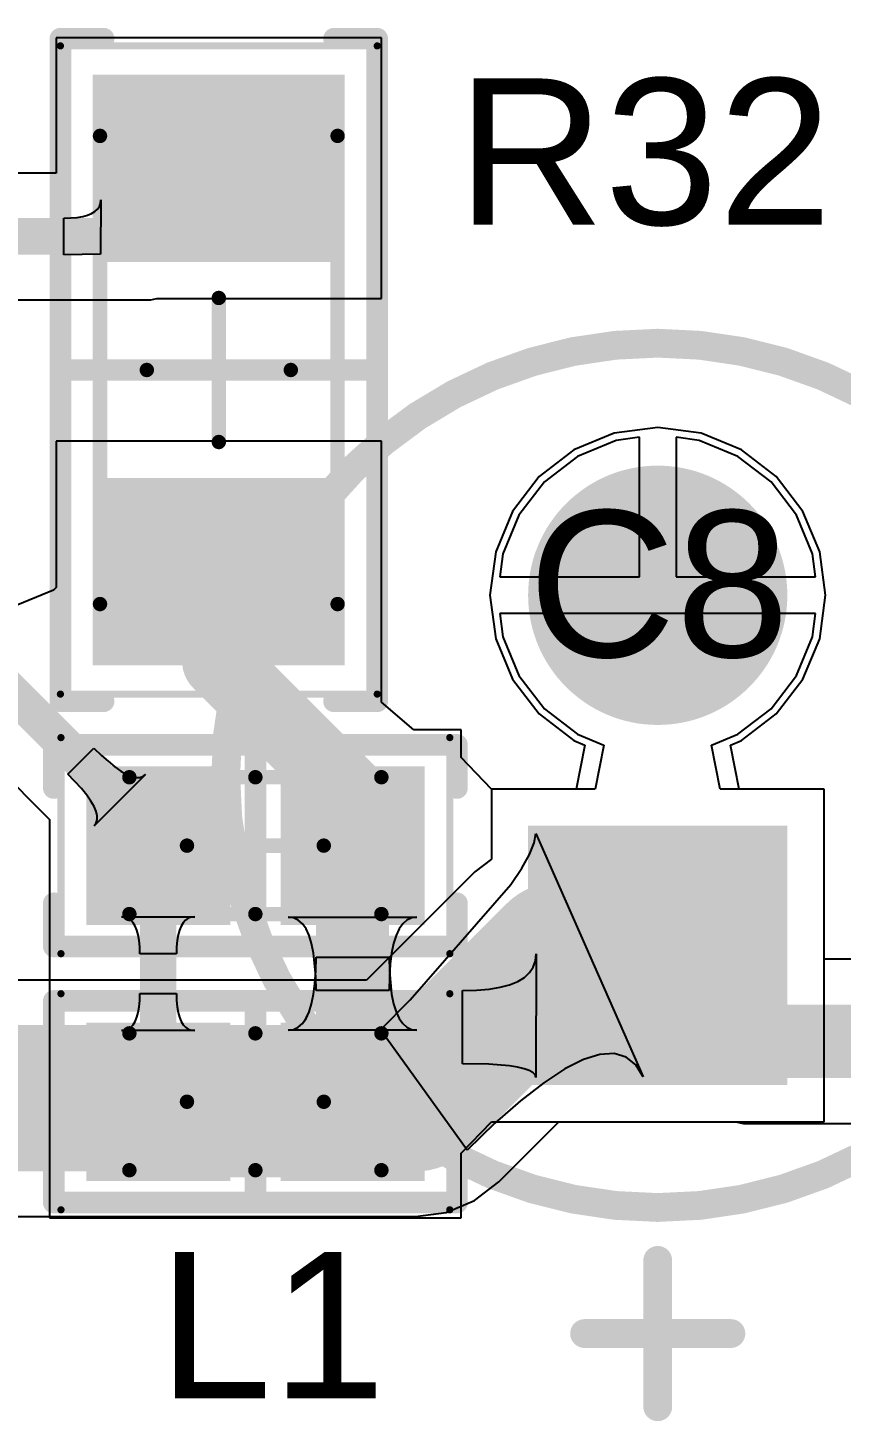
# Model space of a CAD drawing. Header units: inches. Extents: x -0.14 to 3.29, y -0.08 to 7.88.
# Drawn here: x 0.7178 to 0.9401, y 0.2711 to 0.6519 of the extents above; entities that cross this region are included whole.
import ezdxf

# ---------------------------------------------------------------- set-up
doc = ezdxf.new("R2010")
doc.units = ezdxf.units.IN
doc.header["$MEASUREMENT"] = 0
for name, color, linetype in [('Bottom Layer', 5, 'Continuous'), ('Bottom Solder', 6, 'Continuous'), ('Multi-Layer', 9, 'Continuous'), ('Pad Holes', 156, 'Continuous'), ('Top 3D Body', 56, 'Continuous'), ('Top Courtyard', 56, 'Continuous'), ('Top Layer', 1, 'Continuous'), ('Top Overlay', 2, 'Continuous'), ('Top Paste', 8, 'Continuous'), ('Top Solder', 216, 'Continuous')]:
    doc.layers.add(name, color=color, linetype=linetype)
doc.styles.add('Arial', font='', dxfattribs={"height": 0.2})
doc.styles.get('Arial').set_extended_font_data('Arial')

# ---------------------------------------------------------------- blocks, each defined once
blk = doc.blocks.new('FER_0603_1608_4')
at = {"layer": 'Top Layer'}
for points in [[(-0.04429065, -0.01968415), (-0.04429065, 0.01968595), (-0.00885755, 0.01968595), (-0.00885755, -0.01968415)], [(0.00885735, -0.01968415), (0.00885735, 0.01968595), (0.04429045, 0.01968595), (0.04429045, -0.01968415)]]:
    blk.add_hatch(color=1, dxfattribs=at).paths.add_polyline_path(points)
at = {"layer": 'Top Paste'}
for points in [[(-0.04429065, -0.01968415), (-0.04429065, 0.01968595), (-0.00885755, 0.01968595), (-0.00885755, -0.01968415)], [(0.00885735, -0.01968415), (0.00885735, 0.01968595), (0.04429045, 0.01968595), (0.04429045, -0.01968415)]]:
    blk.add_hatch(color=8, dxfattribs=at).paths.add_polyline_path(points)
at = {"layer": 'Top Solder'}
for points in [[(-0.04625915, -0.02165265), (-0.04625915, 0.02165445), (-0.00688905, 0.02165445), (-0.00688905, -0.02165265)], [(0.00688885, -0.02165265), (0.00688885, 0.02165445), (0.04625895, 0.02165445), (0.04625895, -0.02165265)]]:
    blk.add_hatch(color=216, dxfattribs=at).paths.add_polyline_path(points)
at = {"layer": 'Top 3D Body'}
for points in [[(-0.0344481, 0.0187009, 0.003937, 0.003937, 0), (0.0344479, 0.0187009, 0.003937, 0.003937, 0)], [(-0.0344481, -0.0187011, 0.003937, 0.003937, 0), (-0.0344481, 0.0187009, 0.003937, 0.003937, 0)], [(0.0344479, -0.0187011, 0.003937, 0.003937, 0), (0.0344479, 0.0187009, 0.003937, 0.003937, 0)], [(-0.0344481, -0.0187011, 0.003937, 0.003937, 0), (0.0344479, -0.0187011, 0.003937, 0.003937, 0)]]:
    blk.add_lwpolyline(points, format="xyseb", dxfattribs=at)
for points in [[(-0.0354323, 0.0187009, 0.0019685, 0.0019685, 1), (-0.0334639, 0.0187009, 0.0019685, 0.0019685, 1)], [(-0.0354323, 0.0187009, 0.0019685, 0.0019685, 1), (-0.0334639, 0.0187009, 0.0019685, 0.0019685, 1)], [(0.0334637, 0.0187009, 0.0019685, 0.0019685, 1), (0.0354321, 0.0187009, 0.0019685, 0.0019685, 1)], [(0.0334637, 0.0187009, 0.0019685, 0.0019685, 1), (0.0354321, 0.0187009, 0.0019685, 0.0019685, 1)], [(-0.0354323, -0.0187011, 0.0019685, 0.0019685, 1), (-0.0334639, -0.0187011, 0.0019685, 0.0019685, 1)], [(-0.0354323, -0.0187011, 0.0019685, 0.0019685, 1), (-0.0334639, -0.0187011, 0.0019685, 0.0019685, 1)], [(0.0334637, -0.0187011, 0.0019685, 0.0019685, 1), (0.0354321, -0.0187011, 0.0019685, 0.0019685, 1)], [(0.0334637, -0.0187011, 0.0019685, 0.0019685, 1), (0.0354321, -0.0187011, 0.0019685, 0.0019685, 1)]]:
    blk.add_lwpolyline(points, format="xyseb", close=True, dxfattribs=at)
at = {"layer": 'Top Courtyard'}
for points in [[(-0.0531501, 0.0295269, 0.0019685, 0.0019685, 0), (0.0531499, 0.0295269, 0.0019685, 0.0019685, 0)], [(-0.0531501, -0.0295271, 0.0019685, 0.0019685, 0), (-0.0531501, 0.0295269, 0.0019685, 0.0019685, 0)], [(0.0531499, -0.0295271, 0.0019685, 0.0019685, 0), (0.0531499, 0.0295269, 0.0019685, 0.0019685, 0)], [(-1e-07, -0.0187011, 0.003937, 0.003937, 0), (-1e-07, 0.0187009, 0.003937, 0.003937, 0)], [(-0.0187001, 9e-07, 0.003937, 0.003937, 0), (0.0186999, 9e-07, 0.003937, 0.003937, 0)], [(-0.0531501, -0.0295271, 0.0019685, 0.0019685, 0), (0.0531499, -0.0295271, 0.0019685, 0.0019685, 0)]]:
    blk.add_lwpolyline(points, format="xyseb", dxfattribs=at)
for points in [[(-0.0536422, 0.0295269, 0.0009842, 0.0009842, 1), (-0.052658, 0.0295269, 0.0009842, 0.0009842, 1)], [(-0.0536422, 0.0295269, 0.0009842, 0.0009842, 1), (-0.052658, 0.0295269, 0.0009842, 0.0009842, 1)], [(0.0526578, 0.0295269, 0.0009842, 0.0009842, 1), (0.053642, 0.0295269, 0.0009842, 0.0009842, 1)], [(0.0526578, 0.0295269, 0.0009842, 0.0009842, 1), (0.053642, 0.0295269, 0.0009842, 0.0009842, 1)], [(-0.0009843, 0.0187009, 0.0019685, 0.0019685, 1), (0.0009841, 0.0187009, 0.0019685, 0.0019685, 1)], [(-0.0196843, 9e-07, 0.0019685, 0.0019685, 1), (-0.0177159, 9e-07, 0.0019685, 0.0019685, 1)], [(0.0177157, 9e-07, 0.0019685, 0.0019685, 1), (0.0196841, 9e-07, 0.0019685, 0.0019685, 1)], [(-0.0009843, -0.0187011, 0.0019685, 0.0019685, 1), (0.0009841, -0.0187011, 0.0019685, 0.0019685, 1)], [(-0.0536422, -0.0295271, 0.0009842, 0.0009842, 1), (-0.052658, -0.0295271, 0.0009842, 0.0009842, 1)], [(-0.0536422, -0.0295271, 0.0009842, 0.0009842, 1), (-0.052658, -0.0295271, 0.0009842, 0.0009842, 1)], [(0.0526578, -0.0295271, 0.0009842, 0.0009842, 1), (0.053642, -0.0295271, 0.0009842, 0.0009842, 1)], [(0.0526578, -0.0295271, 0.0009842, 0.0009842, 1), (0.053642, -0.0295271, 0.0009842, 0.0009842, 1)]]:
    blk.add_lwpolyline(points, format="xyseb", close=True, dxfattribs=at)
at = {"layer": 'Top Overlay'}
for points in [[(-0.0551181, 0.0157489, 0.0059055, 0.0059055, 0), (-0.0551181, 0.0275589, 0.0059055, 0.0059055, 0)], [(-0.0551181, 0.0275589, 0.0059055, 0.0059055, 0), (0.0551179, 0.0275589, 0.0059055, 0.0059055, 0)], [(-1e-07, -0.0275591, 0.0059055, 0.0059055, 0), (-1e-07, 0.0275589, 0.0059055, 0.0059055, 0)], [(0.0551179, 0.0157489, 0.0059055, 0.0059055, 0), (0.0551179, 0.0275589, 0.0059055, 0.0059055, 0)], [(-0.0551181, -0.0275591, 0.0059055, 0.0059055, 0), (-0.0551181, -0.0157471, 0.0059055, 0.0059055, 0)], [(0.0551179, -0.0275591, 0.0059055, 0.0059055, 0), (0.0551179, -0.0157471, 0.0059055, 0.0059055, 0)], [(-0.0551181, -0.0275591, 0.0059055, 0.0059055, 0), (0.0551179, -0.0275591, 0.0059055, 0.0059055, 0)]]:
    blk.add_lwpolyline(points, format="xyseb", dxfattribs=at)
for points in [[(-0.0565945, 0.0275589, 0.0029527, 0.0029527, 1), (-0.0536417, 0.0275589, 0.0029527, 0.0029527, 1)], [(-0.0565945, 0.0275589, 0.0029527, 0.0029527, 1), (-0.0536417, 0.0275589, 0.0029527, 0.0029527, 1)], [(-0.0014765, 0.0275589, 0.0029527, 0.0029527, 1), (0.0014763, 0.0275589, 0.0029527, 0.0029527, 1)], [(0.0536415, 0.0275589, 0.0029527, 0.0029527, 1), (0.0565943, 0.0275589, 0.0029527, 0.0029527, 1)], [(0.0536415, 0.0275589, 0.0029527, 0.0029527, 1), (0.0565943, 0.0275589, 0.0029527, 0.0029527, 1)], [(-0.0565945, 0.0157489, 0.0029527, 0.0029527, 1), (-0.0536417, 0.0157489, 0.0029527, 0.0029527, 1)], [(0.0536415, 0.0157489, 0.0029527, 0.0029527, 1), (0.0565943, 0.0157489, 0.0029527, 0.0029527, 1)], [(-0.0565945, -0.0157471, 0.0029527, 0.0029527, 1), (-0.0536417, -0.0157471, 0.0029527, 0.0029527, 1)], [(0.0536415, -0.0157471, 0.0029527, 0.0029527, 1), (0.0565943, -0.0157471, 0.0029527, 0.0029527, 1)], [(-0.0565945, -0.0275591, 0.0029527, 0.0029527, 1), (-0.0536417, -0.0275591, 0.0029527, 0.0029527, 1)], [(-0.0565945, -0.0275591, 0.0029527, 0.0029527, 1), (-0.0536417, -0.0275591, 0.0029527, 0.0029527, 1)], [(-0.0014765, -0.0275591, 0.0029527, 0.0029527, 1), (0.0014763, -0.0275591, 0.0029527, 0.0029527, 1)], [(0.0536415, -0.0275591, 0.0029527, 0.0029527, 1), (0.0565943, -0.0275591, 0.0029527, 0.0029527, 1)], [(0.0536415, -0.0275591, 0.0029527, 0.0029527, 1), (0.0565943, -0.0275591, 0.0029527, 0.0029527, 1)]]:
    blk.add_lwpolyline(points, format="xyseb", close=True, dxfattribs=at)
blk = doc.blocks.new('RES_1206_3216_23')
at = {"layer": 'Top Layer'}
for points in [[(-0.07873895, -0.03248040000000001), (-0.07873895, 0.03248019999999999), (-0.03149485, 0.03248020000000001), (-0.03149484999999999, -0.03248039999999999)], [(0.03149705000000001, -0.03248040000000001), (0.03149704999999999, 0.03248019999999999), (0.07874115, 0.03248020000000001), (0.07874115, -0.03248039999999999)]]:
    blk.add_hatch(color=1, dxfattribs=at).paths.add_polyline_path(points)
at = {"layer": 'Top Paste'}
for points in [[(-0.07873895, -0.03248040000000001), (-0.07873895, 0.03248019999999999), (-0.03149485, 0.03248020000000001), (-0.03149484999999999, -0.03248039999999999)], [(0.03149705000000001, -0.03248040000000001), (0.03149704999999999, 0.03248019999999999), (0.07874115, 0.03248020000000001), (0.07874115, -0.03248039999999999)]]:
    blk.add_hatch(color=8, dxfattribs=at).paths.add_polyline_path(points)
at = {"layer": 'Top Solder'}
for points in [[(-0.08070745, -0.0344489), (-0.08070745, 0.03444869999999999), (-0.02952635000000001, 0.03444870000000001), (-0.02952634999999999, -0.0344489)], [(0.02952855, -0.0344489), (0.02952854999999999, 0.03444869999999999), (0.08070965, 0.03444870000000001), (0.08070965, -0.0344489)]]:
    blk.add_hatch(color=216, dxfattribs=at).paths.add_polyline_path(points)
at = {"layer": 'Top 3D Body'}
for points in [[(0.0639771, 0.0324799, 0.003937, 0.003937, 0), (-0.0639749, 0.0324799, 0.003937, 0.003937, 0)], [(-0.0639749, -0.0324801, 0.003937, 0.003937, 0), (-0.0639749, 0.0324799, 0.003937, 0.003937, 0)], [(0.0639771, -0.0324801, 0.003937, 0.003937, 0), (0.0639771, 0.0324799, 0.003937, 0.003937, 0)], [(0.0639771, -0.0324801, 0.003937, 0.003937, 0), (-0.0639749, -0.0324801, 0.003937, 0.003937, 0)]]:
    blk.add_lwpolyline(points, format="xyseb", dxfattribs=at)
for points in [[(-0.0649591, 0.0324799, 0.0019685, 0.0019685, 1), (-0.0629907, 0.0324799, 0.0019685, 0.0019685, 1)], [(-0.0649591, 0.0324799, 0.0019685, 0.0019685, 1), (-0.0629907, 0.0324799, 0.0019685, 0.0019685, 1)], [(0.0629929, 0.0324799, 0.0019685, 0.0019685, 1), (0.0649613, 0.0324799, 0.0019685, 0.0019685, 1)], [(0.0629929, 0.0324799, 0.0019685, 0.0019685, 1), (0.0649613, 0.0324799, 0.0019685, 0.0019685, 1)], [(-0.0649591, -0.0324801, 0.0019685, 0.0019685, 1), (-0.0629907, -0.0324801, 0.0019685, 0.0019685, 1)], [(-0.0649591, -0.0324801, 0.0019685, 0.0019685, 1), (-0.0629907, -0.0324801, 0.0019685, 0.0019685, 1)], [(0.0629929, -0.0324801, 0.0019685, 0.0019685, 1), (0.0649613, -0.0324801, 0.0019685, 0.0019685, 1)], [(0.0629929, -0.0324801, 0.0019685, 0.0019685, 1), (0.0649613, -0.0324801, 0.0019685, 0.0019685, 1)]]:
    blk.add_lwpolyline(points, format="xyseb", close=True, dxfattribs=at)
at = {"layer": 'Top Courtyard'}
for points in [[(0.0885831, 0.0433079, 0.0019685, 0.0019685, 0), (-0.0885809, 0.0433079, 0.0019685, 0.0019685, 0)], [(-0.0885809, -0.0433081, 0.0019685, 0.0019685, 0), (-0.0885809, 0.0433079, 0.0019685, 0.0019685, 0)], [(0.0885831, -0.0433081, 0.0019685, 0.0019685, 0), (0.0885831, 0.0433079, 0.0019685, 0.0019685, 0)], [(1.1e-06, -0.0196861, 0.003937, 0.003937, 0), (1.1e-06, 0.0196859, 0.003937, 0.003937, 0)], [(0.0196851, -1e-07, 0.003937, 0.003937, 0), (-0.0196849, -1e-07, 0.003937, 0.003937, 0)], [(0.0885831, -0.0433081, 0.0019685, 0.0019685, 0), (-0.0885809, -0.0433081, 0.0019685, 0.0019685, 0)]]:
    blk.add_lwpolyline(points, format="xyseb", dxfattribs=at)
for points in [[(-0.089073, 0.0433079, 0.0009842, 0.0009842, 1), (-0.0880888, 0.0433079, 0.0009842, 0.0009842, 1)], [(-0.089073, 0.0433079, 0.0009842, 0.0009842, 1), (-0.0880888, 0.0433079, 0.0009842, 0.0009842, 1)], [(0.088091, 0.0433079, 0.0009842, 0.0009842, 1), (0.0890752, 0.0433079, 0.0009842, 0.0009842, 1)], [(0.088091, 0.0433079, 0.0009842, 0.0009842, 1), (0.0890752, 0.0433079, 0.0009842, 0.0009842, 1)], [(-0.0009831, 0.0196859, 0.0019685, 0.0019685, 1), (0.0009853, 0.0196859, 0.0019685, 0.0019685, 1)], [(-0.0206691, -1e-07, 0.0019685, 0.0019685, 1), (-0.0187007, -1e-07, 0.0019685, 0.0019685, 1)], [(0.0187009, -1e-07, 0.0019685, 0.0019685, 1), (0.0206693, -1e-07, 0.0019685, 0.0019685, 1)], [(-0.0009831, -0.0196861, 0.0019685, 0.0019685, 1), (0.0009853, -0.0196861, 0.0019685, 0.0019685, 1)], [(-0.089073, -0.0433081, 0.0009842, 0.0009842, 1), (-0.0880888, -0.0433081, 0.0009842, 0.0009842, 1)], [(-0.089073, -0.0433081, 0.0009842, 0.0009842, 1), (-0.0880888, -0.0433081, 0.0009842, 0.0009842, 1)], [(0.088091, -0.0433081, 0.0009842, 0.0009842, 1), (0.0890752, -0.0433081, 0.0009842, 0.0009842, 1)], [(0.088091, -0.0433081, 0.0009842, 0.0009842, 1), (0.0890752, -0.0433081, 0.0009842, 0.0009842, 1)]]:
    blk.add_lwpolyline(points, format="xyseb", close=True, dxfattribs=at)
at = {"layer": 'Top Overlay'}
for points in [[(0.0905531, 0.0433079, 0.0059055, 0.0059055, 0), (-0.0905509, 0.0433079, 0.0059055, 0.0059055, 0)], [(-0.0905509, 0.0314959, 0.0059055, 0.0059055, 0), (-0.0905509, 0.0433079, 0.0059055, 0.0059055, 0)], [(1.1e-06, -0.0433081, 0.0059055, 0.0059055, 0), (1.1e-06, 0.0433079, 0.0059055, 0.0059055, 0)], [(0.0905531, 0.0314959, 0.0059055, 0.0059055, 0), (0.0905531, 0.0433079, 0.0059055, 0.0059055, 0)], [(-0.0905509, -0.0433081, 0.0059055, 0.0059055, 0), (-0.0905509, -0.0314961, 0.0059055, 0.0059055, 0)], [(0.0905531, -0.0433081, 0.0059055, 0.0059055, 0), (0.0905531, -0.0314961, 0.0059055, 0.0059055, 0)], [(0.0905531, -0.0433081, 0.0059055, 0.0059055, 0), (-0.0905509, -0.0433081, 0.0059055, 0.0059055, 0)]]:
    blk.add_lwpolyline(points, format="xyseb", dxfattribs=at)
for points in [[(-0.0920273, 0.0433079, 0.0029527, 0.0029527, 1), (-0.0890745, 0.0433079, 0.0029527, 0.0029527, 1)], [(-0.0920273, 0.0433079, 0.0029527, 0.0029527, 1), (-0.0890745, 0.0433079, 0.0029527, 0.0029527, 1)], [(-0.0014753, 0.0433079, 0.0029527, 0.0029527, 1), (0.0014775, 0.0433079, 0.0029527, 0.0029527, 1)], [(0.0890767, 0.0433079, 0.0029527, 0.0029527, 1), (0.0920295, 0.0433079, 0.0029527, 0.0029527, 1)], [(0.0890767, 0.0433079, 0.0029527, 0.0029527, 1), (0.0920295, 0.0433079, 0.0029527, 0.0029527, 1)], [(-0.0920273, 0.0314959, 0.0029527, 0.0029527, 1), (-0.0890745, 0.0314959, 0.0029527, 0.0029527, 1)], [(0.0890767, 0.0314959, 0.0029527, 0.0029527, 1), (0.0920295, 0.0314959, 0.0029527, 0.0029527, 1)], [(-0.0920273, -0.0314961, 0.0029527, 0.0029527, 1), (-0.0890745, -0.0314961, 0.0029527, 0.0029527, 1)], [(0.0890767, -0.0314961, 0.0029527, 0.0029527, 1), (0.0920295, -0.0314961, 0.0029527, 0.0029527, 1)], [(-0.0920273, -0.0433081, 0.0029527, 0.0029527, 1), (-0.0890745, -0.0433081, 0.0029527, 0.0029527, 1)], [(-0.0920273, -0.0433081, 0.0029527, 0.0029527, 1), (-0.0890745, -0.0433081, 0.0029527, 0.0029527, 1)], [(-0.0014753, -0.0433081, 0.0029527, 0.0029527, 1), (0.0014775, -0.0433081, 0.0029527, 0.0029527, 1)], [(0.0890767, -0.0433081, 0.0029527, 0.0029527, 1), (0.0920295, -0.0433081, 0.0029527, 0.0029527, 1)], [(0.0890767, -0.0433081, 0.0029527, 0.0029527, 1), (0.0920295, -0.0433081, 0.0029527, 0.0029527, 1)]]:
    blk.add_lwpolyline(points, format="xyseb", close=True, dxfattribs=at)
blk = doc.blocks.new('FER_0603_1608_155')
at = {"layer": 'Top Layer'}
for points in [[(-0.04429065, -0.01968415), (-0.04429065, 0.01968595), (-0.00885755, 0.01968595), (-0.00885755, -0.01968415)], [(0.00885935, -0.01968415), (0.00885935, 0.01968595), (0.04429245, 0.01968595), (0.04429245, -0.01968415)]]:
    blk.add_hatch(color=1, dxfattribs=at).paths.add_polyline_path(points)
at = {"layer": 'Top Paste'}
for points in [[(-0.04429065, -0.01968415), (-0.04429065, 0.01968595), (-0.00885755, 0.01968595), (-0.00885755, -0.01968415)], [(0.00885935, -0.01968415), (0.00885935, 0.01968595), (0.04429245, 0.01968595), (0.04429245, -0.01968415)]]:
    blk.add_hatch(color=8, dxfattribs=at).paths.add_polyline_path(points)
at = {"layer": 'Top Solder'}
for points in [[(-0.04625915, -0.02165265), (-0.04625915, 0.02165445), (-0.00688905, 0.02165445), (-0.00688905, -0.02165265)], [(0.00689085, -0.02165265), (0.00689085, 0.02165445), (0.04626095, 0.02165445), (0.04626095, -0.02165265)]]:
    blk.add_hatch(color=216, dxfattribs=at).paths.add_polyline_path(points)
at = {"layer": 'Top 3D Body'}
for points in [[(-0.0344481, 0.0187009, 0.003937, 0.003937, 0), (0.0344499, 0.0187009, 0.003937, 0.003937, 0)], [(-0.0344481, -0.0186991, 0.003937, 0.003937, 0), (-0.0344481, 0.0187009, 0.003937, 0.003937, 0)], [(0.0344499, -0.0186991, 0.003937, 0.003937, 0), (0.0344499, 0.0187009, 0.003937, 0.003937, 0)], [(-0.0344481, -0.0186991, 0.003937, 0.003937, 0), (0.0344499, -0.0186991, 0.003937, 0.003937, 0)]]:
    blk.add_lwpolyline(points, format="xyseb", dxfattribs=at)
for points in [[(-0.0354323, 0.0187009, 0.0019685, 0.0019685, 1), (-0.0334639, 0.0187009, 0.0019685, 0.0019685, 1)], [(-0.0354323, 0.0187009, 0.0019685, 0.0019685, 1), (-0.0334639, 0.0187009, 0.0019685, 0.0019685, 1)], [(0.0334657, 0.0187009, 0.0019685, 0.0019685, 1), (0.0354341, 0.0187009, 0.0019685, 0.0019685, 1)], [(0.0334657, 0.0187009, 0.0019685, 0.0019685, 1), (0.0354341, 0.0187009, 0.0019685, 0.0019685, 1)], [(-0.0354323, -0.0186991, 0.0019685, 0.0019685, 1), (-0.0334639, -0.0186991, 0.0019685, 0.0019685, 1)], [(-0.0354323, -0.0186991, 0.0019685, 0.0019685, 1), (-0.0334639, -0.0186991, 0.0019685, 0.0019685, 1)], [(0.0334657, -0.0186991, 0.0019685, 0.0019685, 1), (0.0354341, -0.0186991, 0.0019685, 0.0019685, 1)], [(0.0334657, -0.0186991, 0.0019685, 0.0019685, 1), (0.0354341, -0.0186991, 0.0019685, 0.0019685, 1)]]:
    blk.add_lwpolyline(points, format="xyseb", close=True, dxfattribs=at)
at = {"layer": 'Top Courtyard'}
for points in [[(-0.0531501, 0.0295289, 0.0019685, 0.0019685, 0), (0.0531499, 0.0295289, 0.0019685, 0.0019685, 0)], [(-0.0531501, -0.0295271, 0.0019685, 0.0019685, 0), (-0.0531501, 0.0295289, 0.0019685, 0.0019685, 0)], [(0.0531499, -0.0295271, 0.0019685, 0.0019685, 0), (0.0531499, 0.0295289, 0.0019685, 0.0019685, 0)], [(-1e-07, -0.0186991, 0.003937, 0.003937, 0), (-1e-07, 0.0187009, 0.003937, 0.003937, 0)], [(-0.0187001, 9e-07, 0.003937, 0.003937, 0), (0.0187019, 9e-07, 0.003937, 0.003937, 0)], [(-0.0531501, -0.0295271, 0.0019685, 0.0019685, 0), (0.0531499, -0.0295271, 0.0019685, 0.0019685, 0)]]:
    blk.add_lwpolyline(points, format="xyseb", dxfattribs=at)
for points in [[(-0.0536422, 0.0295289, 0.0009842, 0.0009842, 1), (-0.052658, 0.0295289, 0.0009842, 0.0009842, 1)], [(-0.0536422, 0.0295289, 0.0009842, 0.0009842, 1), (-0.052658, 0.0295289, 0.0009842, 0.0009842, 1)], [(0.0526578, 0.0295289, 0.0009842, 0.0009842, 1), (0.053642, 0.0295289, 0.0009842, 0.0009842, 1)], [(0.0526578, 0.0295289, 0.0009842, 0.0009842, 1), (0.053642, 0.0295289, 0.0009842, 0.0009842, 1)], [(-0.0009843, 0.0187009, 0.0019685, 0.0019685, 1), (0.0009841, 0.0187009, 0.0019685, 0.0019685, 1)], [(-0.0196843, 9e-07, 0.0019685, 0.0019685, 1), (-0.0177159, 9e-07, 0.0019685, 0.0019685, 1)], [(0.0177177, 9e-07, 0.0019685, 0.0019685, 1), (0.0196861, 9e-07, 0.0019685, 0.0019685, 1)], [(-0.0009843, -0.0186991, 0.0019685, 0.0019685, 1), (0.0009841, -0.0186991, 0.0019685, 0.0019685, 1)], [(-0.0536422, -0.0295271, 0.0009842, 0.0009842, 1), (-0.052658, -0.0295271, 0.0009842, 0.0009842, 1)], [(-0.0536422, -0.0295271, 0.0009842, 0.0009842, 1), (-0.052658, -0.0295271, 0.0009842, 0.0009842, 1)], [(0.0526578, -0.0295271, 0.0009842, 0.0009842, 1), (0.053642, -0.0295271, 0.0009842, 0.0009842, 1)], [(0.0526578, -0.0295271, 0.0009842, 0.0009842, 1), (0.053642, -0.0295271, 0.0009842, 0.0009842, 1)]]:
    blk.add_lwpolyline(points, format="xyseb", close=True, dxfattribs=at)
at = {"layer": 'Top Overlay'}
for points in [[(-0.0551181, 0.0157489, 0.0059055, 0.0059055, 0), (-0.0551181, 0.0275609, 0.0059055, 0.0059055, 0)], [(-0.0551181, 0.0275609, 0.0059055, 0.0059055, 0), (0.0551179, 0.0275609, 0.0059055, 0.0059055, 0)], [(-1e-07, -0.0275591, 0.0059055, 0.0059055, 0), (-1e-07, 0.0275609, 0.0059055, 0.0059055, 0)], [(0.0551179, 0.0157489, 0.0059055, 0.0059055, 0), (0.0551179, 0.0275609, 0.0059055, 0.0059055, 0)], [(-0.0551181, -0.0275591, 0.0059055, 0.0059055, 0), (-0.0551181, -0.0157471, 0.0059055, 0.0059055, 0)], [(0.0551179, -0.0275591, 0.0059055, 0.0059055, 0), (0.0551179, -0.0157471, 0.0059055, 0.0059055, 0)], [(-0.0551181, -0.0275591, 0.0059055, 0.0059055, 0), (0.0551179, -0.0275591, 0.0059055, 0.0059055, 0)]]:
    blk.add_lwpolyline(points, format="xyseb", dxfattribs=at)
for points in [[(-0.0565945, 0.0275609, 0.0029527, 0.0029527, 1), (-0.0536417, 0.0275609, 0.0029527, 0.0029527, 1)], [(-0.0565945, 0.0275609, 0.0029527, 0.0029527, 1), (-0.0536417, 0.0275609, 0.0029527, 0.0029527, 1)], [(-0.0014765, 0.0275609, 0.0029527, 0.0029527, 1), (0.0014763, 0.0275609, 0.0029527, 0.0029527, 1)], [(0.0536415, 0.0275609, 0.0029527, 0.0029527, 1), (0.0565943, 0.0275609, 0.0029527, 0.0029527, 1)], [(0.0536415, 0.0275609, 0.0029527, 0.0029527, 1), (0.0565943, 0.0275609, 0.0029527, 0.0029527, 1)], [(-0.0565945, 0.0157489, 0.0029527, 0.0029527, 1), (-0.0536417, 0.0157489, 0.0029527, 0.0029527, 1)], [(0.0536415, 0.0157489, 0.0029527, 0.0029527, 1), (0.0565943, 0.0157489, 0.0029527, 0.0029527, 1)], [(-0.0565945, -0.0157471, 0.0029527, 0.0029527, 1), (-0.0536417, -0.0157471, 0.0029527, 0.0029527, 1)], [(0.0536415, -0.0157471, 0.0029527, 0.0029527, 1), (0.0565943, -0.0157471, 0.0029527, 0.0029527, 1)], [(-0.0565945, -0.0275591, 0.0029527, 0.0029527, 1), (-0.0536417, -0.0275591, 0.0029527, 0.0029527, 1)], [(-0.0565945, -0.0275591, 0.0029527, 0.0029527, 1), (-0.0536417, -0.0275591, 0.0029527, 0.0029527, 1)], [(-0.0014765, -0.0275591, 0.0029527, 0.0029527, 1), (0.0014763, -0.0275591, 0.0029527, 0.0029527, 1)], [(0.0536415, -0.0275591, 0.0029527, 0.0029527, 1), (0.0565943, -0.0275591, 0.0029527, 0.0029527, 1)], [(0.0536415, -0.0275591, 0.0029527, 0.0029527, 1), (0.0565943, -0.0275591, 0.0029527, 0.0029527, 1)]]:
    blk.add_lwpolyline(points, format="xyseb", close=True, dxfattribs=at)
blk = doc.blocks.new('3924B366_8672_45E9_B0BE_62DACC24E783_215')
at = {"layer": 'Bottom Layer'}
blk.add_hatch(color=5, dxfattribs=at).paths.add_polyline_path([(-0.03346455, 0.03346455), (0.03346455, 0.03346455), (0.03346455, -0.03346455), (-0.03346455, -0.03346455)])
h = blk.add_hatch(color=5, dxfattribs=at)
edge = h.paths.add_edge_path()
edge.add_arc((0.0984252, 0), 0.0334645, 0, 360)
at = {"layer": 'Bottom Solder'}
blk.add_hatch(color=6, dxfattribs=at).paths.add_polyline_path([(-0.03543305, 0.03543305), (0.03543305, 0.03543305), (0.03543305, -0.03543305), (-0.03543305, -0.03543305)])
h = blk.add_hatch(color=6, dxfattribs=at)
edge = h.paths.add_edge_path()
edge.add_arc((0.0984252, 0), 0.035433, 0, 360)
at = {"layer": 'Multi-Layer'}
blk.add_hatch(color=9, dxfattribs=at).paths.add_polyline_path([(-0.03346455, 0.03346455), (0.03346455, 0.03346455), (0.03346455, -0.03346455), (-0.03346455, -0.03346455)])
h = blk.add_hatch(color=9, dxfattribs=at)
edge = h.paths.add_edge_path()
edge.add_arc((0.0984252, 0), 0.0334645, 0, 360)
at = {"layer": 'Pad Holes'}
h = blk.add_hatch(color=7, dxfattribs=at)
edge = h.paths.add_edge_path()
edge.add_arc((0, 0), 0.0167323, 0, 360)
h = blk.add_hatch(color=7, dxfattribs=at)
edge = h.paths.add_edge_path()
edge.add_arc((0.0984252, 0), 0.0167323, 0, 360)
at = {"layer": 'Top Layer'}
blk.add_hatch(color=1, dxfattribs=at).paths.add_polyline_path([(-0.03346455, 0.03346455), (0.03346455, 0.03346455), (0.03346455, -0.03346455), (-0.03346455, -0.03346455)])
h = blk.add_hatch(color=1, dxfattribs=at)
edge = h.paths.add_edge_path()
edge.add_arc((0.0984252, 0), 0.0334645, 0, 360)
at = {"layer": 'Top Solder'}
blk.add_hatch(color=216, dxfattribs=at).paths.add_polyline_path([(-0.03543305, 0.03543305), (0.03543305, 0.03543305), (0.03543305, -0.03543305), (-0.03543305, -0.03543305)])
h = blk.add_hatch(color=216, dxfattribs=at)
edge = h.paths.add_edge_path()
edge.add_arc((0.0984252, 0), 0.035433, 0, 360)
at = {"layer": 'Top Overlay'}
for points in [[(0.1673228, 0, 0.007874, 0.007874, 1), (-0.0688976, 0, 0.007874, 0.007874, 1)], [(-0.105315, 0.02, 0.003937, 0.003937, 1), (-0.101378, 0.02, 0.003937, 0.003937, 1)], [(-0.125315, 0, 0.003937, 0.003937, 1), (-0.121378, 0, 0.003937, 0.003937, 1)], [(-0.085315, 0, 0.003937, 0.003937, 1), (-0.081378, 0, 0.003937, 0.003937, 1)], [(-0.0708661, 0, 0.003937, 0.003937, 1), (-0.0669291, 0, 0.003937, 0.003937, 1)], [(0.1653543, 0, 0.003937, 0.003937, 1), (0.1692913, 0, 0.003937, 0.003937, 1)], [(-0.105315, -0.02, 0.003937, 0.003937, 1), (-0.101378, -0.02, 0.003937, 0.003937, 1)]]:
    blk.add_lwpolyline(points, format="xyseb", close=True, dxfattribs=at)
for points in [[(-0.1033465, 0.02, 0.007874, 0.007874, 0), (-0.1033465, -0.02, 0.007874, 0.007874, 0)], [(-0.1233465, 0, 0.007874, 0.007874, 0), (-0.0833465, 0, 0.007874, 0.007874, 0)]]:
    blk.add_lwpolyline(points, format="xyseb", dxfattribs=at)

msp = doc.modelspace()

# ---------------------------------------------------------------- linework, layer by layer
at = {"layer": 'Bottom Layer'}
for p, q in [((0.8781314, 0.5411447), (0.8670716, 0.5365636)), ((0.89, 0.5427072), (0.8781314, 0.5411447)), ((0.9018686, 0.5411447), (0.89, 0.5427072)), ((0.9129284, 0.5365636), (0.9018686, 0.5411447)), ((0.8670716, 0.5365636), (0.8575743, 0.5292761)), ((0.9224257, 0.5292761), (0.9129284, 0.5365636)), ((0.8575743, 0.5292761), (0.8502868, 0.5197788)), ((0.9297132, 0.5197788), (0.9224257, 0.5292761)), ((0.8502868, 0.5197788), (0.8457057, 0.508719)), ((0.9342943, 0.508719), (0.9297132, 0.5197788)), ((0.8457057, 0.508719), (0.8441432, 0.4968504)), ((0.9358568, 0.4968504), (0.9342943, 0.508719)), ((0.8441432, 0.4968504), (0.8457057, 0.4849818)), ((0.9342943, 0.4849818), (0.9358568, 0.4968504)), ((0.8457057, 0.4849818), (0.8502868, 0.473922)), ((0.9297132, 0.473922), (0.9342943, 0.4849818)), ((0.8502868, 0.473922), (0.8575743, 0.4644247)), ((0.9224257, 0.4644247), (0.9297132, 0.473922)), ((0.8575743, 0.4644247), (0.8670716, 0.4571372)), ((0.9129284, 0.4571372), (0.9224257, 0.4644247)), ((0.8670716, 0.4571372), (0.8700833, 0.4558897)), ((0.9099167, 0.4558897), (0.9129284, 0.4571372)), ((0.8700833, 0.4558897), (0.8676963, 0.4438897)), ((0.9123037, 0.4438897), (0.9099167, 0.4558897)), ((0.8676963, 0.4438897), (0.8445355, 0.4438897)), ((0.8445355, 0.4438897), (0.8445355, 0.4247275)), ((0.9354645, 0.4438897), (0.9123037, 0.4438897)), ((0.9354645, 0.3529607), (0.9354645, 0.4438897)), ((0.8562312, 0.4292121), (0.8566555, 0.4317697)), ((0.8566555, 0.4317697), (0.8860474, 0.3652007)), ((0.8549584, 0.4260305), (0.8562312, 0.4292121)), ((0.8445355, 0.4247275), (0.8400007, 0.4212478)), ((0.8528371, 0.422225), (0.8549584, 0.4260305)), ((0.8400007, 0.4212478), (0.8103995, 0.3916465)), ((0.8498673, 0.4177955), (0.8528371, 0.422225)), ((0.8222901, 0.3862885), (0.8498673, 0.4177955)), ((0.8103995, 0.3916465), (0.6017944, 0.3916465)), ((0.8142291, 0.3781152), (0.8222901, 0.3862885)), ((0.8379107, 0.3452283), (0.8142291, 0.3781152)), ((0.8697, 0.3699765), (0.8645775, 0.3673888)), ((0.8742049, 0.3713833), (0.8697, 0.3699765)), ((0.878092, 0.3716091), (0.8742049, 0.3713833)), ((0.8813615, 0.3706539), (0.878092, 0.3716091)), ((0.8840133, 0.3685178), (0.8813615, 0.3706539)), ((0.8645775, 0.3673888), (0.8588373, 0.3636201)), ((0.8860474, 0.3652007), (0.8840133, 0.3685178)), ((0.8588373, 0.3636201), (0.8524795, 0.3586704)), ((0.8524795, 0.3586704), (0.8455039, 0.3525398)), ((0.8455039, 0.3525398), (0.8379107, 0.3452283)), ((0.8465912, 0.3365478), (0.8630041, 0.3529607)), ((0.8630041, 0.3529607), (0.9354645, 0.3529607)), ((0.8399067, 0.3314185), (0.8465912, 0.3365478)), ((0.8321223, 0.3281941), (0.8399067, 0.3314185)), ((0.8237686, 0.3270943), (0.8321223, 0.3281941)), ((0.3824012, 0.3270943), (0.8237686, 0.3270943))]:
    msp.add_line(p, q, dxfattribs=at)
for points in [[(0.8237686, 0.3593704, 0.04, 0.04, 0), (0.8628234, 0.3984252, 0.04, 0.04, 0)], [(0.8628234, 0.3984252, 0.04, 0.04, 0), (0.89, 0.3984252, 0.04, 0.04, 0)], [(0.3770476, 0.3593704, 0.04, 0.04, 0), (0.8237686, 0.3593704, 0.04, 0.04, 0)]]:
    msp.add_lwpolyline(points, format="xyseb", dxfattribs=at)
for points in [[(0.8528234, 0.3984252, 0.02, 0.02, 1), (0.8728234, 0.3984252, 0.02, 0.02, 1)], [(0.8528234, 0.3984252, 0.02, 0.02, 1), (0.8728234, 0.3984252, 0.02, 0.02, 1)], [(0.88, 0.3984252, 0.02, 0.02, 1), (0.9, 0.3984252, 0.02, 0.02, 1)], [(0.8137686, 0.3593704, 0.02, 0.02, 1), (0.8337686, 0.3593704, 0.02, 0.02, 1)], [(0.8137686, 0.3593704, 0.02, 0.02, 1), (0.8337686, 0.3593704, 0.02, 0.02, 1)]]:
    msp.add_lwpolyline(points, format="xyseb", close=True, dxfattribs=at)
at = {"layer": 'Top Layer'}
for p, q in [((0.8144802, 0.6491641), (0.7255196, 0.6491641)), ((0.7255196, 0.6491641), (0.7255196, 0.6122531)), ((0.8144802, 0.5779201), (0.8144802, 0.6491641)), ((0.7255196, 0.6122531), (0.6364959, 0.6122531)), ((0.7352094, 0.6011701), (0.736121, 0.6017201)), ((0.736121, 0.6017201), (0.7368319, 0.6023701)), ((0.7368319, 0.6023701), (0.7373419, 0.6031201)), ((0.7373419, 0.6031201), (0.7376511, 0.6039701)), ((0.7377596, 0.6049201), (0.7376396, 0.5900401)), ((0.7376511, 0.6039701), (0.7377596, 0.6049201)), ((0.7276396, 0.5999201), (0.7295551, 0.5999701)), ((0.7276396, 0.5899201), (0.7276396, 0.5999201)), ((0.7295551, 0.5999701), (0.7312699, 0.6001201)), ((0.7312699, 0.6001201), (0.7327839, 0.6003701)), ((0.7327839, 0.6003701), (0.734097, 0.6007201)), ((0.734097, 0.6007201), (0.7352094, 0.6011701)), ((0.7376396, 0.5900401), (0.7276396, 0.5899201)), ((0.6436753, 0.5775871), (0.7513779, 0.5775871)), ((0.7513779, 0.5775871), (0.753052, 0.5779201)), ((0.753052, 0.5779201), (0.8144802, 0.5779201)), ((0.8144802, 0.5389281), (0.7255196, 0.5389281)), ((0.7255196, 0.5389281), (0.7255196, 0.4989418)), ((0.8144802, 0.4676842), (0.8144802, 0.5389281)), ((0.8786535, 0.5391962), (0.8680802, 0.5348166)), ((0.885, 0.5400317), (0.8786535, 0.5391962)), ((0.885, 0.5018506), (0.885, 0.5400317)), ((0.9013465, 0.5391962), (0.895, 0.5400317)), ((0.895, 0.5400317), (0.895, 0.5018506)), ((0.9119198, 0.5348166), (0.9013465, 0.5391962)), ((0.8680802, 0.5348166), (0.8590007, 0.5278497)), ((0.9209993, 0.5278497), (0.9119198, 0.5348166)), ((0.8590007, 0.5278497), (0.8520338, 0.5187702)), ((0.9279662, 0.5187702), (0.9209993, 0.5278497)), ((0.8520338, 0.5187702), (0.8476542, 0.5081969)), ((0.9323458, 0.5081969), (0.9279662, 0.5187702)), ((0.8476542, 0.5081969), (0.8468187, 0.5018506)), ((0.9331813, 0.5018506), (0.9323458, 0.5081969)), ((0.7255196, 0.4989418), (0.7247976, 0.4982822)), ((0.8468187, 0.5018506), (0.885, 0.5018506)), ((0.895, 0.5018506), (0.9331813, 0.5018506)), ((0.7247976, 0.4982822), (0.7135196, 0.4936262)), ((0.89, 0.4918506), (0.8468186, 0.4918506)), ((0.8468186, 0.4918506), (0.8476542, 0.4855039)), ((0.9331814, 0.4918506), (0.89, 0.4918506)), ((0.9323458, 0.4855039), (0.9331814, 0.4918506)), ((0.8476542, 0.4855039), (0.8520338, 0.4749306)), ((0.9279662, 0.4749306), (0.9323458, 0.4855039)), ((0.8520338, 0.4749306), (0.8590007, 0.4658511)), ((0.9209993, 0.4658511), (0.9279662, 0.4749306)), ((0.8233434, 0.4601111), (0.8144802, 0.4676842)), ((0.8590007, 0.4658511), (0.8680802, 0.4588842)), ((0.9119198, 0.4588842), (0.9209993, 0.4658511)), ((0.6976546, 0.4616511), (0.7237094, 0.4355973)), ((0.8362924, 0.4601111), (0.8233434, 0.4601111)), ((0.8362924, 0.4524754), (0.8362924, 0.4601111)), ((0.8680802, 0.4588842), (0.8753095, 0.4558897)), ((0.9046905, 0.4558897), (0.9119198, 0.4588842)), ((0.7287582, 0.4479911), (0.7358294, 0.455062)), ((0.7358294, 0.455062), (0.7378909, 0.4530702)), ((0.8753095, 0.4558897), (0.8729226, 0.4438897)), ((0.9070774, 0.4438897), (0.9046905, 0.4558897)), ((0.7378909, 0.4530702), (0.7415823, 0.449935)), ((0.7415823, 0.449935), (0.7432123, 0.4487916)), ((0.8445356, 0.4438897), (0.8362924, 0.4524754)), ((0.7324592, 0.4440122), (0.7287582, 0.4479911)), ((0.7499718, 0.4478711), (0.7359494, 0.4338493)), ((0.7432123, 0.4487916), (0.7446984, 0.4479311)), ((0.7446984, 0.4479311), (0.7460407, 0.4473534)), ((0.7460407, 0.4473534), (0.7472393, 0.4470586)), ((0.7472393, 0.4470586), (0.7482939, 0.4470466)), ((0.7482939, 0.4470466), (0.7492048, 0.4473174)), ((0.7492048, 0.4473174), (0.7499718, 0.4478711)), ((0.7338855, 0.4422385), (0.7324592, 0.4440122)), ((0.7350289, 0.4406085), (0.7338855, 0.4422385)), ((0.8729226, 0.4438897), (0.8445356, 0.4438897)), ((0.9354645, 0.4438897), (0.9070774, 0.4438897)), ((0.9354645, 0.3973916), (0.9354645, 0.4438897)), ((0.7358894, 0.4391224), (0.7350289, 0.4406085)), ((0.7364671, 0.4377802), (0.7358894, 0.4391224)), ((0.7237094, 0.4355973), (0.7237094, 0.3967413)), ((0.7359494, 0.4338493), (0.7365031, 0.4346163)), ((0.7367619, 0.4365817), (0.7364671, 0.4377802)), ((0.7365031, 0.4346163), (0.7367739, 0.4355271)), ((0.7367739, 0.4355271), (0.7367619, 0.4365817)), ((0.7443759, 0.4088799), (0.7434259, 0.4089811)), ((0.7434259, 0.4089811), (0.7634259, 0.4089811)), ((0.7452259, 0.4085763), (0.7443759, 0.4088799)), ((0.7459759, 0.4080703), (0.7452259, 0.4085763)), ((0.7466259, 0.4073619), (0.7459759, 0.4080703)), ((0.7608759, 0.4080703), (0.7602259, 0.4073619)), ((0.7616259, 0.4085763), (0.7608759, 0.4080703)), ((0.7624759, 0.4088799), (0.7616259, 0.4085763)), ((0.7634259, 0.4089811), (0.7624759, 0.4088799)), ((0.7904227, 0.4086611), (0.7889794, 0.4088611)), ((0.7889794, 0.4088611), (0.8241724, 0.4088611)), ((0.7904224, 0.4086611), (0.7889794, 0.4088611)), ((0.7889794, 0.4088611), (0.8241724, 0.4088611)), ((0.7917134, 0.4080611), (0.7904224, 0.4086611)), ((0.7917141, 0.4080611), (0.7904227, 0.4086611)), ((0.7928526, 0.4070611), (0.7917134, 0.4080611)), ((0.7928536, 0.4070611), (0.7917141, 0.4080611)), ((0.8214369, 0.4080611), (0.8202972, 0.4070611)), ((0.8214377, 0.4080611), (0.8202982, 0.4070611)), ((0.8227287, 0.4086611), (0.8214369, 0.4080611)), ((0.8227291, 0.4086611), (0.8214377, 0.4080611)), ((0.8241724, 0.4088611), (0.8227287, 0.4086611)), ((0.8241724, 0.4088611), (0.8227291, 0.4086611)), ((0.7471759, 0.4064511), (0.7466259, 0.4073619)), ((0.7476259, 0.4053379), (0.7471759, 0.4064511)), ((0.7479759, 0.4040223), (0.7476259, 0.4053379)), ((0.7482259, 0.4025043), (0.7479759, 0.4040223)), ((0.7588759, 0.4040223), (0.7586259, 0.4025043)), ((0.7592259, 0.4053379), (0.7588759, 0.4040223)), ((0.7596759, 0.4064511), (0.7592259, 0.4053379)), ((0.7602259, 0.4073619), (0.7596759, 0.4064511)), ((0.7938399, 0.4056611), (0.7928526, 0.4070611)), ((0.7938412, 0.4056611), (0.7928536, 0.4070611)), ((0.7946753, 0.4038611), (0.7938399, 0.4056611)), ((0.7946768, 0.4038611), (0.7938412, 0.4056611)), ((0.7953588, 0.4016611), (0.7946753, 0.4038611)), ((0.7953605, 0.4016611), (0.7946768, 0.4038611)), ((0.8184735, 0.4038611), (0.8177897, 0.4016611)), ((0.818475, 0.4038611), (0.8177913, 0.4016611)), ((0.8193094, 0.4056611), (0.8184735, 0.4038611)), ((0.8193106, 0.4056611), (0.818475, 0.4038611)), ((0.8202972, 0.4070611), (0.8193094, 0.4056611)), ((0.8202982, 0.4070611), (0.8193106, 0.4056611)), ((0.7483759, 0.4007839), (0.7482259, 0.4025043)), ((0.7484259, 0.3988611), (0.7483759, 0.4007839)), ((0.7584759, 0.4007839), (0.7584259, 0.3988611)), ((0.7586259, 0.4025043), (0.7584759, 0.4007839)), ((0.7958904, 0.3990611), (0.7953588, 0.4016611)), ((0.7958922, 0.3990611), (0.7953605, 0.4016611)), ((0.8177897, 0.4016611), (0.8172578, 0.3990611)), ((0.8177913, 0.4016611), (0.8172596, 0.3990611)), ((0.7237094, 0.3967413), (0.7237092, 0.3967413)), ((0.7237092, 0.3967413), (0.7237092, 0.3901109)), ((0.7584259, 0.3988611), (0.7484259, 0.3988611)), ((0.796498, 0.3926611), (0.7958904, 0.3990611)), ((0.7964999, 0.3926611), (0.7958922, 0.3990611)), ((0.7964979, 0.3941911), (0.7965739, 0.3979911)), ((0.7964999, 0.3941911), (0.7965759, 0.3979911)), ((0.7965739, 0.3979911), (0.8165739, 0.3979911)), ((0.7965759, 0.3979911), (0.8165759, 0.3979911)), ((0.8165739, 0.3979911), (0.8166499, 0.3941911)), ((0.8165759, 0.3979911), (0.8166518, 0.3941911)), ((0.8168778, 0.3960611), (0.8166499, 0.3926611)), ((0.8168798, 0.3960611), (0.8166519, 0.3926611)), ((0.8172578, 0.3990611), (0.8168778, 0.3960611)), ((0.8172596, 0.3990611), (0.8168798, 0.3960611)), ((0.8559593, 0.3952182), (0.8565679, 0.3969182)), ((0.8565679, 0.3969182), (0.8567755, 0.3988182)), ((0.8567755, 0.3988182), (0.8566555, 0.3650807)), ((0.9912512, 0.3973916), (0.9354645, 0.3973916)), ((0.79627, 0.3907911), (0.7964979, 0.3941911)), ((0.796272, 0.3907911), (0.7964999, 0.3941911)), ((0.7965739, 0.3888611), (0.796498, 0.3926611)), ((0.7965759, 0.3888611), (0.7964999, 0.3926611)), ((0.8166499, 0.3926611), (0.8165739, 0.3888611)), ((0.8166519, 0.3926611), (0.8165759, 0.3888611)), ((0.8166499, 0.3941911), (0.8172576, 0.3877911)), ((0.8166518, 0.3941911), (0.8172594, 0.3877911)), ((0.8517277, 0.3913182), (0.8535392, 0.3924182)), ((0.8535392, 0.3924182), (0.8549498, 0.3937182)), ((0.8549498, 0.3937182), (0.8559593, 0.3952182)), ((0.7237092, 0.3901109), (0.7237094, 0.3901109)), ((0.7237094, 0.3901109), (0.7237094, 0.3267411)), ((0.7958902, 0.3877911), (0.79627, 0.3907911)), ((0.795892, 0.3877911), (0.796272, 0.3907911)), ((0.8165739, 0.3888611), (0.7965739, 0.3888611)), ((0.8165759, 0.3888611), (0.7965759, 0.3888611)), ((0.8366555, 0.3888182), (0.8404719, 0.3889182)), ((0.8366555, 0.3688182), (0.8366555, 0.3888182)), ((0.8404719, 0.3889182), (0.8438873, 0.3892182)), ((0.8438873, 0.3892182), (0.8469018, 0.3897182)), ((0.8469018, 0.3897182), (0.8495152, 0.3904182)), ((0.8495152, 0.3904182), (0.8517277, 0.3913182)), ((0.7482259, 0.3843479), (0.7483759, 0.3860683)), ((0.7483759, 0.3860683), (0.7484259, 0.3879911)), ((0.7484259, 0.3879911), (0.7584259, 0.3879911)), ((0.7584259, 0.3879911), (0.7584759, 0.3860683)), ((0.7584759, 0.3860683), (0.7586259, 0.3843479)), ((0.7946748, 0.3829911), (0.7953585, 0.3851911)), ((0.7946763, 0.3829911), (0.7953601, 0.3851911)), ((0.7953585, 0.3851911), (0.7958902, 0.3877911)), ((0.7953601, 0.3851911), (0.795892, 0.3877911)), ((0.8172576, 0.3877911), (0.8177893, 0.3851911)), ((0.8172594, 0.3877911), (0.817791, 0.3851911)), ((0.8177893, 0.3851911), (0.818473, 0.3829911)), ((0.817791, 0.3851911), (0.8184745, 0.3829911)), ((0.7471759, 0.3804011), (0.7476259, 0.3815143)), ((0.7476259, 0.3815143), (0.7479759, 0.3828299)), ((0.7479759, 0.3828299), (0.7482259, 0.3843479)), ((0.7586259, 0.3843479), (0.7588759, 0.3828299)), ((0.7588759, 0.3828299), (0.7592259, 0.3815143)), ((0.7592259, 0.3815143), (0.7596759, 0.3804011)), ((0.7928516, 0.3797911), (0.7938392, 0.3811911)), ((0.7928526, 0.3797911), (0.7938404, 0.3811911)), ((0.7938392, 0.3811911), (0.7946748, 0.3829911)), ((0.7938404, 0.3811911), (0.7946763, 0.3829911)), ((0.818473, 0.3829911), (0.8193086, 0.3811911)), ((0.8184745, 0.3829911), (0.8193099, 0.3811911)), ((0.8193086, 0.3811911), (0.8202962, 0.3797911)), ((0.8193099, 0.3811911), (0.8202972, 0.3797911)), ((0.7434259, 0.3778711), (0.7443759, 0.3779723)), ((0.7634259, 0.3778711), (0.7434259, 0.3778711)), ((0.7443759, 0.3779723), (0.7452259, 0.3782759)), ((0.7452259, 0.3782759), (0.7459759, 0.3787819)), ((0.7459759, 0.3787819), (0.7466259, 0.3794903)), ((0.7466259, 0.3794903), (0.7471759, 0.3804011)), ((0.7596759, 0.3804011), (0.7602259, 0.3794903)), ((0.7602259, 0.3794903), (0.7608759, 0.3787819)), ((0.7608759, 0.3787819), (0.7616259, 0.3782759)), ((0.7616259, 0.3782759), (0.7624759, 0.3779723)), ((0.7624759, 0.3779723), (0.7634259, 0.3778711)), ((0.7889774, 0.3779911), (0.7904211, 0.3781911)), ((0.7889774, 0.3779911), (0.7904207, 0.3781911)), ((0.8241704, 0.3779911), (0.7889774, 0.3779911)), ((0.8241704, 0.3779911), (0.7889774, 0.3779911)), ((0.7904207, 0.3781911), (0.7917121, 0.3787911)), ((0.7904211, 0.3781911), (0.7917129, 0.3787911)), ((0.7917121, 0.3787911), (0.7928516, 0.3797911)), ((0.7917129, 0.3787911), (0.7928526, 0.3797911)), ((0.8202962, 0.3797911), (0.8214357, 0.3787911)), ((0.8202972, 0.3797911), (0.8214364, 0.3787911)), ((0.8214357, 0.3787911), (0.8227271, 0.3781911)), ((0.8214364, 0.3787911), (0.8227274, 0.3781911)), ((0.8227271, 0.3781911), (0.8241704, 0.3779911)), ((0.8227274, 0.3781911), (0.8241704, 0.3779911)), ((0.8438555, 0.3686687), (0.8366555, 0.3688182)), ((0.8494555, 0.3682202), (0.8438555, 0.3686687)), ((0.8516555, 0.3678838), (0.8494555, 0.3682202)), ((0.8534555, 0.3674727), (0.8516555, 0.3678838)), ((0.8548555, 0.3669868), (0.8534555, 0.3674727)), ((0.8558555, 0.3664262), (0.8548555, 0.3669868)), ((0.8564555, 0.3657908), (0.8558555, 0.3664262)), ((0.8566555, 0.3650807), (0.8564555, 0.3657908)), ((0.8362904, 0.3443759), (0.8445356, 0.3529607)), ((0.8445356, 0.3529607), (0.9112973, 0.3529607)), ((0.9112973, 0.3529607), (0.9134646, 0.3525296)), ((0.9134646, 0.3525296), (0.9819601, 0.3525296)), ((0.8362904, 0.3267411), (0.8362904, 0.3443759)), ((0.7237094, 0.3267411), (0.8362904, 0.3267411))]:
    msp.add_line(p, q, dxfattribs=at)
for points in [[(0.7513779, 0.5949201, 0.01, 0.01, 0), (0.7699999, 0.6135421, 0.01, 0.01, 0)], [(0.6364959, 0.5949201, 0.01, 0.01, 0), (0.7513779, 0.5949201, 0.01, 0.01, 0)], [(0.7699999, 0.4786841, 0.02, 0.02, 0), (0.7699999, 0.5033061, 0.02, 0.02, 0)], [(0.7699999, 0.4786841, 0.02, 0.02, 0), (0.8031873, 0.4454967, 0.02, 0.02, 0)], [(0.7048339, 0.4789841, 0.01, 0.01, 0), (0.7534259, 0.4303941, 0.01, 0.01, 0)], [(0.8031873, 0.4454967, 0.02, 0.02, 0), (0.8065739, 0.4421101, 0.02, 0.02, 0)], [(0.8065739, 0.4284281, 0.02, 0.02, 0), (0.8065739, 0.4421101, 0.02, 0.02, 0)], [(0.8065739, 0.4284281, 0.02, 0.02, 0), (0.8065759, 0.4284261, 0.02, 0.02, 0)], [(0.8065739, 0.3603946, 0.02, 0.02, 0), (0.8065739, 0.4284281, 0.02, 0.02, 0)], [(0.8065759, 0.3603966, 0.02, 0.02, 0), (0.8065759, 0.4284261, 0.02, 0.02, 0)], [(0.7534259, 0.4284261, 0.01, 0.01, 0), (0.7534259, 0.4303941, 0.01, 0.01, 0)], [(0.7534259, 0.3584261, 0.01, 0.01, 0), (0.7534259, 0.4284261, 0.01, 0.01, 0)], [(0.870393, 0.3788182, 0.02, 0.02, 0), (0.89, 0.3984252, 0.02, 0.02, 0)], [(0.89, 0.3984252, 0.02, 0.02, 0), (0.9134646, 0.3749606, 0.02, 0.02, 0)], [(0.8065759, 0.3603966, 0.02, 0.02, 0), (0.8249975, 0.3788182, 0.02, 0.02, 0)], [(0.8249975, 0.3788182, 0.02, 0.02, 0), (0.870393, 0.3788182, 0.02, 0.02, 0)], [(0.9134646, 0.3749606, 0.02, 0.02, 0), (0.9912513, 0.3749606, 0.02, 0.02, 0)], [(0.8065739, 0.3603946, 0.02, 0.02, 0), (0.8065759, 0.3603966, 0.02, 0.02, 0)], [(0.8065739, 0.3584261, 0.02, 0.02, 0), (0.8065739, 0.3603946, 0.02, 0.02, 0)]]:
    msp.add_lwpolyline(points, format="xyseb", dxfattribs=at)
for points in [[(0.7674999, 0.6135421, 0.005, 0.005, 1), (0.7724999, 0.6135421, 0.005, 0.005, 1)], [(0.7488779, 0.5949201, 0.005, 0.005, 1), (0.7538779, 0.5949201, 0.005, 0.005, 1)], [(0.7488779, 0.5949201, 0.005, 0.005, 1), (0.7538779, 0.5949201, 0.005, 0.005, 1)], [(0.7649999, 0.5033061, 0.01, 0.01, 1), (0.7749999, 0.5033061, 0.01, 0.01, 1)], [(0.7649999, 0.4786841, 0.01, 0.01, 1), (0.7749999, 0.4786841, 0.01, 0.01, 1)], [(0.7649999, 0.4786841, 0.01, 0.01, 1), (0.7749999, 0.4786841, 0.01, 0.01, 1)], [(0.7981873, 0.4454967, 0.01, 0.01, 1), (0.8081873, 0.4454967, 0.01, 0.01, 1)], [(0.7981873, 0.4454967, 0.01, 0.01, 1), (0.8081873, 0.4454967, 0.01, 0.01, 1)], [(0.8015739, 0.4421101, 0.01, 0.01, 1), (0.8115739, 0.4421101, 0.01, 0.01, 1)], [(0.8015739, 0.4421101, 0.01, 0.01, 1), (0.8115739, 0.4421101, 0.01, 0.01, 1)], [(0.8015739, 0.4284281, 0.01, 0.01, 1), (0.8115739, 0.4284281, 0.01, 0.01, 1)], [(0.8015739, 0.4284281, 0.01, 0.01, 1), (0.8115739, 0.4284281, 0.01, 0.01, 1)], [(0.8015739, 0.4284281, 0.01, 0.01, 1), (0.8115739, 0.4284281, 0.01, 0.01, 1)], [(0.8015759, 0.4284261, 0.01, 0.01, 1), (0.8115759, 0.4284261, 0.01, 0.01, 1)], [(0.8015759, 0.4284261, 0.01, 0.01, 1), (0.8115759, 0.4284261, 0.01, 0.01, 1)], [(0.7509259, 0.4303941, 0.005, 0.005, 1), (0.7559259, 0.4303941, 0.005, 0.005, 1)], [(0.7509259, 0.4303941, 0.005, 0.005, 1), (0.7559259, 0.4303941, 0.005, 0.005, 1)], [(0.7509259, 0.4284261, 0.005, 0.005, 1), (0.7559259, 0.4284261, 0.005, 0.005, 1)], [(0.7509259, 0.4284261, 0.005, 0.005, 1), (0.7559259, 0.4284261, 0.005, 0.005, 1)], [(0.885, 0.3984252, 0.01, 0.01, 1), (0.895, 0.3984252, 0.01, 0.01, 1)], [(0.885, 0.3984252, 0.01, 0.01, 1), (0.895, 0.3984252, 0.01, 0.01, 1)], [(0.8199975, 0.3788182, 0.01, 0.01, 1), (0.8299975, 0.3788182, 0.01, 0.01, 1)], [(0.8199975, 0.3788182, 0.01, 0.01, 1), (0.8299975, 0.3788182, 0.01, 0.01, 1)], [(0.865393, 0.3788182, 0.01, 0.01, 1), (0.875393, 0.3788182, 0.01, 0.01, 1)], [(0.865393, 0.3788182, 0.01, 0.01, 1), (0.875393, 0.3788182, 0.01, 0.01, 1)], [(0.9084646, 0.3749606, 0.01, 0.01, 1), (0.9184646, 0.3749606, 0.01, 0.01, 1)], [(0.9084646, 0.3749606, 0.01, 0.01, 1), (0.9184646, 0.3749606, 0.01, 0.01, 1)], [(0.8015739, 0.3603946, 0.01, 0.01, 1), (0.8115739, 0.3603946, 0.01, 0.01, 1)], [(0.8015739, 0.3603946, 0.01, 0.01, 1), (0.8115739, 0.3603946, 0.01, 0.01, 1)], [(0.8015739, 0.3603946, 0.01, 0.01, 1), (0.8115739, 0.3603946, 0.01, 0.01, 1)], [(0.8015759, 0.3603966, 0.01, 0.01, 1), (0.8115759, 0.3603966, 0.01, 0.01, 1)], [(0.8015759, 0.3603966, 0.01, 0.01, 1), (0.8115759, 0.3603966, 0.01, 0.01, 1)], [(0.8015759, 0.3603966, 0.01, 0.01, 1), (0.8115759, 0.3603966, 0.01, 0.01, 1)], [(0.8015739, 0.3584261, 0.01, 0.01, 1), (0.8115739, 0.3584261, 0.01, 0.01, 1)], [(0.7509259, 0.3584261, 0.005, 0.005, 1), (0.7559259, 0.3584261, 0.005, 0.005, 1)]]:
    msp.add_lwpolyline(points, format="xyseb", close=True, dxfattribs=at)

# ---------------------------------------------------------------- block references
for name, p, rotation in [('RES_1206_3216_23', (0.77, 0.5584252), 270), ('3924B366_8672_45E9_B0BE_62DACC24E783_215', (0.89, 0.3984252), 90)]:
    msp.add_blockref(name, p, dxfattribs=dict(rotation=rotation))
for name, p in [('FER_0603_1608_155', (0.78, 0.4284252)), ('FER_0603_1608_4', (0.78, 0.3584252))]:
    msp.add_blockref(name, p)

# ---------------------------------------------------------------- texts
at = {"layer": 'Top Overlay', "style": 'Arial'}
for s, p in [('R32', (0.8351179, 0.5981101)), ('C8', (0.8545659, 0.48)), ('L1', (0.7534259, 0.2774015))]:
    msp.add_text(s, height=0.04, dxfattribs=at).set_placement(p)

doc.saveas('drawing.dxf')
